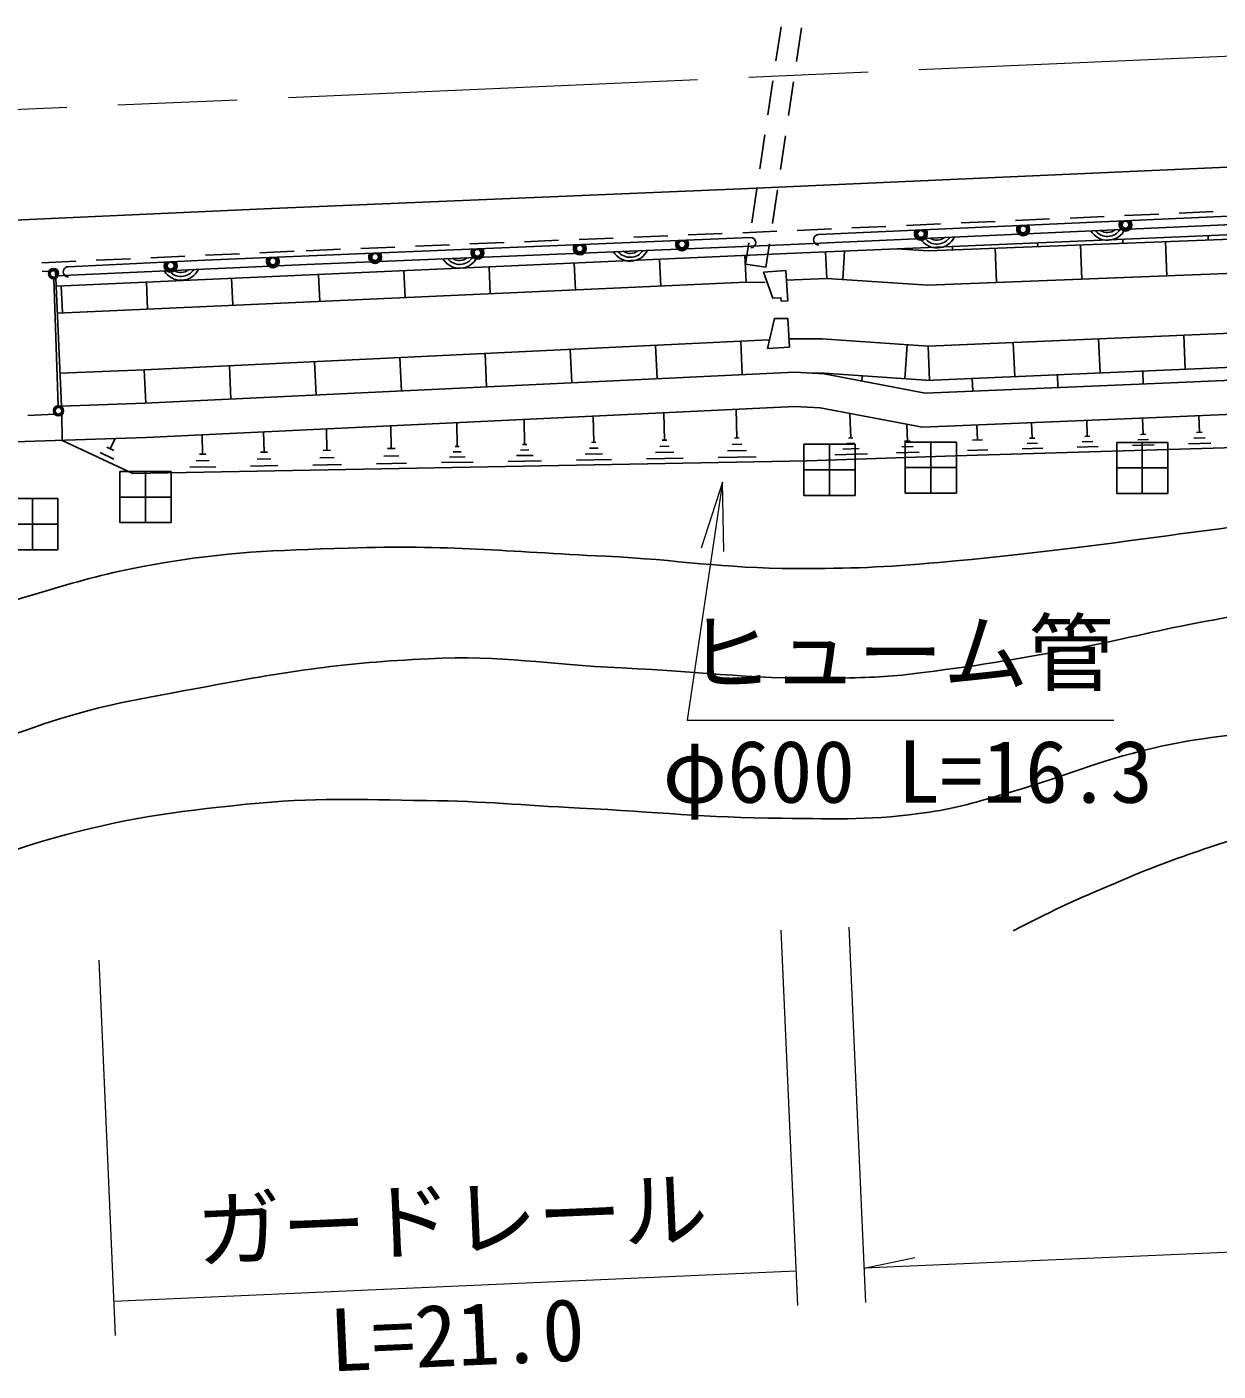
# Model space of a CAD drawing. Units: millimetres, scale not verified. Extents: x 40000 to 680000, y 20000 to 380000.
# Drawn here: x 209578 to 244481, y 257671 to 297050 of the extents above; entities that cross this region are included whole.
import ezdxf
from ezdxf.enums import TextEntityAlignment as Align

# ---------------------------------------------------------------- set-up
doc = ezdxf.new("R2010")
doc.units = ezdxf.units.MM
doc.header["$LTSCALE"] = 1000
doc.linetypes.add('CHAIN', pattern=[18.5, 12, -1.5, 3.5, -1.5])
for name, color, linetype, lineweight in [('M-BGD', 7, 'Continuous', 25), ('M-BMK', 2, 'CHAIN', 13), ('M-STR-HTXT', 7, 'Continuous', 13), ('M-STR-STR1', 1, 'Continuous', 25), ('M-STR-STRC', 7, 'Continuous', 25)]:
    doc.layers.add(name, color=color, linetype=linetype, lineweight=lineweight)
doc.styles.add('ＭＳ ゴシック', font='')
doc.styles.get('ＭＳ ゴシック').set_extended_font_data('MS Gothic')

# ---------------------------------------------------------------- blocks, each defined once
blk = doc.blocks.new('open_arrow')
at = {"color": 0, "linetype": 'Continuous', "lineweight": -2}
blk.add_lwpolyline([(7.5, 1.25), (0, 0), (7.5, -1.25)], dxfattribs=at)

msp = doc.modelspace()

# ---------------------------------------------------------------- linework, layer by layer
at = {"layer": 'M-BGD'}
for p, q in [((231674, 297050), (231527, 296060)), ((232277, 297023), (232129, 296034)), ((231438, 295467), (231291, 294478)), ((232041, 295440), (231894, 294451)), ((231203, 293884), (231055, 292895)), ((231805, 293858), (231658, 292869)), ((230967, 292302), (230819, 291313)), ((231569, 292275), (231422, 291286)), ((238546, 291377), (239545, 291422)), ((240144, 291449), (241143, 291494)), ((241743, 291521), (242742, 291566)), ((243341, 291593), (244340, 291638)), ((230554, 291021), (231553, 291063)), ((232152, 291089), (233151, 291134)), ((233751, 291161), (234750, 291206)), ((235349, 291233), (236348, 291278)), ((253013, 291148), (236000, 290489)), ((236948, 291305), (237947, 291350)), ((220962, 290625), (221961, 290666)), ((222561, 290691), (223560, 290732)), ((224159, 290757), (225159, 290798)), ((225758, 290823), (226757, 290865)), ((227357, 290889), (228356, 290931)), ((228955, 290955), (229954, 290997)), ((230731, 290719), (230638, 290098)), ((231334, 290693), (231232, 290009)), ((239196, 290613), (239192, 290722)), ((240484, 289662), (240445, 290661)), ((241694, 290709), (241690, 290828)), ((242982, 289759), (242943, 290758)), ((244193, 290806), (244188, 290934)), ((211612, 290214), (212611, 290259)), ((213211, 290286), (214209, 290332)), ((214809, 290359), (215808, 290404)), ((216407, 290431), (217406, 290477)), ((217765, 290493), (218764, 290534)), ((219363, 290559), (220363, 290600)), ((228151, 289455), (228116, 290243)), ((230649, 289567), (230613, 290354)), ((233013, 289675), (232980, 290457)), ((233481, 289646), (233534, 290481)), ((236000, 290487), (235074, 290546)), ((236698, 290516), (236694, 290615)), ((237986, 289565), (237947, 290564)), ((210014, 290142), (210422, 290160)), ((210422, 290160), (211013, 290187)), ((210424, 289759), (217783, 290093)), ((220659, 289117), (220623, 289911)), ((223156, 289230), (223121, 290022)), ((225654, 289342), (225618, 290133)), ((230638, 290098), (231232, 290009)), ((231160, 289864), (231813, 289916)), ((210618, 288674), (210583, 289465)), ((213115, 288783), (213080, 289576)), ((215613, 288893), (215578, 289687)), ((218161, 289005), (218126, 289800)), ((240979, 287912), (241022, 286913)), ((243477, 288019), (243520, 287020)), ((223001, 287486), (223049, 286501)), ((225498, 287606), (225546, 286620)), ((227996, 287726), (228043, 286739)), ((230493, 287847), (230540, 286858)), ((231278, 287630), (231926, 287667)), ((235369, 287739), (235301, 286742)), ((235984, 287697), (236027, 286698)), ((238481, 287804), (238524, 286805)), ((215510, 287125), (215557, 286144)), ((218007, 287245), (218054, 286263)), ((220504, 287365), (220552, 286382)), ((235918, 286693), (253125, 287432)), ((213013, 287004), (213060, 286025)), ((232467, 286909), (232937, 286911)), ((232938, 286904), (235919, 286699)), ((234054, 286827), (234043, 286673)), ((237275, 286752), (237291, 286382)), ((239773, 286859), (239789, 286486)), ((242271, 286966), (242287, 286590)), ((210604, 285713), (210613, 284930)), ((224161, 284819), (224148, 285552)), ((226185, 284880), (226171, 285648)), ((228257, 284943), (228243, 285747)), ((230379, 285007), (230363, 285848)), ((233716, 285005), (233691, 285722)), ((240649, 285056), (240635, 285520)), ((242282, 285113), (242268, 285588)), ((243932, 285171), (243917, 285659)), ((216526, 284588), (216515, 285188)), ((218368, 284644), (218356, 285276)), ((220254, 284701), (220241, 285366)), ((222185, 284759), (222172, 285458)), ((235378, 284913), (235362, 285406)), ((237428, 284945), (237415, 285386)), ((239031, 285000), (239017, 285453)), ((242361, 285115), (242203, 285111)), ((244013, 285173), (243850, 285168)), ((212122, 284639), (211920, 284733)), ((212021, 284686), (212162, 284989)), ((214727, 284534), (214716, 285103)), ((222243, 284760), (222126, 284758)), ((224223, 284820), (224100, 284818)), ((226317, 284712), (226060, 284707)), ((226249, 284881), (226121, 284879)), ((228395, 284766), (228127, 284761)), ((228324, 284944), (228190, 284941)), ((230523, 284822), (230242, 284817)), ((230449, 285008), (230309, 285005)), ((232343, 283326), (232343, 284826)), ((232343, 284826), (233843, 284826)), ((233093, 284826), (233093, 283326)), ((233841, 284850), (233602, 284842)), ((233775, 285007), (233656, 285003)), ((233843, 284826), (233843, 283326)), ((235549, 284754), (235219, 284743)), ((235461, 284915), (235296, 284910)), ((235312, 283389), (235312, 284889)), ((235312, 284889), (236812, 284889)), ((236062, 284889), (236062, 283389)), ((236812, 284889), (236812, 283389)), ((237575, 284949), (237281, 284940)), ((239186, 284854), (238885, 284845)), ((239107, 285002), (238956, 284998)), ((240968, 284756), (240349, 284738)), ((240808, 284906), (240499, 284897)), ((240726, 285059), (240572, 285054)), ((241509, 283378), (241509, 284878)), ((241509, 284878), (243009, 284878)), ((242608, 284806), (241975, 284787)), ((242445, 284959), (242128, 284950)), ((242259, 284878), (242259, 283378)), ((243009, 284878), (243009, 283378)), ((244267, 284855), (243616, 284836)), ((244099, 285013), (243774, 285003)), ((212129, 284389), (211724, 284578)), ((214920, 284348), (214541, 284341)), ((214821, 284536), (214632, 284532)), ((216729, 284392), (216330, 284385)), ((216626, 284590), (216426, 284587)), ((218582, 284437), (218161, 284429)), ((218473, 284646), (218263, 284642)), ((220480, 284483), (220036, 284475)), ((220365, 284703), (220143, 284699)), ((222423, 284453), (221958, 284444)), ((222304, 284606), (222071, 284602)), ((224659, 284339), (223682, 284321)), ((224412, 284498), (223923, 284489)), ((224287, 284658), (224042, 284654)), ((226707, 284377), (225683, 284358)), ((226448, 284543), (225936, 284534)), ((228804, 284416), (227731, 284396)), ((228532, 284590), (227996, 284580)), ((230950, 284456), (229828, 284435)), ((230666, 284638), (230105, 284627)), ((234210, 284544), (233254, 284511)), ((233965, 284695), (233487, 284679)), ((235719, 284595), (235060, 284572)), ((237731, 284659), (237143, 284641)), ((239342, 284707), (238738, 284689)), ((212305, 282527), (212305, 284027)), ((212305, 284027), (213805, 284027)), ((213055, 284027), (213055, 282527)), ((213805, 284027), (213805, 282527)), ((215113, 284162), (214355, 284148)), ((216933, 284196), (216133, 284181)), ((218797, 284230), (217954, 284215)), ((220705, 284266), (219819, 284249)), ((222659, 284302), (221728, 284285)), ((232343, 284076), (233843, 284076)), ((235312, 284139), (236812, 284139)), ((241509, 284128), (243009, 284128)), ((208989, 283230), (210489, 283230)), ((209739, 283230), (209739, 281730)), ((210489, 283230), (210489, 281730)), ((212305, 283277), (213805, 283277)), ((233843, 283326), (232343, 283326)), ((236812, 283389), (235312, 283389)), ((243009, 283378), (241509, 283378)), ((208989, 282480), (210489, 282480)), ((213805, 282527), (212305, 282527)), ((210489, 281730), (208989, 281730))]:
    msp.add_line(p, q, dxfattribs=at)
for points in [[(217781, 290093), (231751, 290670), (245754, 291302), (263063, 292065), (277896, 292669)], [(210438, 289459), (231853, 290409), (253019, 291310), (272736, 292138), (279081, 292410)], [(279135, 291212), (262929, 290582), (252975, 290146), (235976, 289487), (233013, 289675), (231825, 289626)], [(231160, 289864), (231430, 289107), (231669, 289114), (231676, 289018), (231872, 289024), (231813, 289916)], [(231208, 289565), (230649, 289567), (218110, 289002), (210473, 288668)], [(231927, 287907), (232875, 287911), (235984, 287697), (253057, 288430), (272786, 289230), (279206, 289509)], [(231926, 287667), (231876, 288507), (231487, 288511), (231278, 287630)], [(210551, 286901), (213013, 287004), (231304, 287886)], [(279254, 288100), (263062, 287491), (242865, 286614), (235894, 286323), (232939, 286882), (232082, 286931), (213037, 286024), (210594, 285942)], [(279292, 287101), (263103, 286492), (242908, 285615), (235821, 285320), (232817, 285888), (232078, 285930), (213077, 285024), (208617, 284875)], [(210613, 284930), (212680, 283967), (232437, 284334), (236774, 284480), (251228, 284914), (261340, 284845)]]:
    msp.add_lwpolyline(points, dxfattribs=at)
for centre, radius, start, end in [((241238, 291365), 567, 210.6538, 334.5088), ((241238, 291365), 453, 218.6132, 326.5494), ((241238, 291365), 340, 234.2386, 310.9241), ((236243, 291140), 567, 210.6538, 334.5088), ((236243, 291140), 453, 218.6132, 326.5494), ((236243, 291140), 340, 234.2386, 310.9241), ((222257, 290545), 567, 210.4379, 334.2929), ((222257, 290545), 453, 218.3973, 326.3335), ((222257, 290545), 340, 234.0227, 310.7082), ((227253, 290752), 567, 210.4379, 334.2929), ((227253, 290752), 453, 218.3973, 326.3335), ((227253, 290752), 340, 234.0227, 310.7082), ((214092, 290193), 567, 210.6718, 334.5268), ((214092, 290193), 453, 218.6312, 326.5674), ((214092, 290193), 340, 234.2565, 310.942)]:
    msp.add_arc(centre, radius, start, end, dxfattribs=at)
for points, knots in [([(286015, 285483), (285330, 284765), (284992, 284381), (284126, 284061), (283353, 283776), (282851, 283893), (282029, 283822), (278831, 283544), (277033, 283404), (273823, 283343), (270431, 283277), (268530, 283422), (265137, 283403), (262329, 283387), (260755, 283364), (257948, 283283), (254718, 283189), (252902, 283204), (249682, 282923), (244440, 282467), (241543, 281823), (236301, 281362), (234668, 281219), (233747, 281178), (232108, 281182), (229927, 281188), (228715, 281437), (226537, 281542), (223590, 281684), (221937, 281876), (218989, 281781), (216759, 281710), (215496, 281684), (213298, 281302), (211011, 280904), (209805, 280345), (207547, 279805), (204892, 279169), (203273, 279273), (200718, 278307), (198091, 277314), (196717, 276475), (194361, 274945), (192872, 273978), (192083, 273353), (190767, 272159), (189350, 270875), (188894, 270310), (187442, 268565)], [0, 0, 0, 0, 1, 1, 1, 2, 2, 2, 3, 3, 3, 4, 4, 4, 5, 5, 5, 6, 6, 6, 7, 7, 7, 8, 8, 8, 9, 9, 9, 10, 10, 10, 11, 11, 11, 12, 12, 12, 13, 13, 13, 14, 14, 14, 15, 15, 15, 16, 16, 16, 16]), ([(201408, 272788), (202553, 273427), (202890, 273587), (203857, 274066), (206091, 275172), (207395, 275698), (209749, 276517), (211690, 277193), (212849, 277353), (214870, 277730), (217374, 278197), (218796, 278416), (221340, 278539), (223551, 278645), (224789, 278371), (227001, 278269), (229547, 278152), (230972, 277912), (233520, 277975), (234427, 277997), (234937, 278018), (235836, 278134), (237685, 278373), (238717, 278548), (240549, 278893), (241954, 279158), (242726, 279382), (244133, 279639), (245458, 279880), (246200, 280041), (247541, 280171), (249302, 280342), (250298, 280328), (252067, 280384), (254511, 280462), (255881, 280514), (258327, 280494), (260429, 280476), (261606, 280419), (263705, 280307), (265287, 280223), (266170, 280123), (267751, 280015), (269711, 279880), (270806, 279713), (272770, 279685), (274784, 279657), (275914, 279758), (277922, 279925), (280018, 280098), (281200, 280170), (283273, 280524), (284627, 280755), (285437, 280759), (286707, 281283), (288306, 281941), (288886, 282598), (290251, 283933)], [0, 0, 0, 0, 1, 1, 1, 2, 2, 2, 3, 3, 3, 4, 4, 4, 5, 5, 5, 6, 6, 6, 7, 7, 7, 8, 8, 8, 9, 9, 9, 10, 10, 10, 11, 11, 11, 12, 12, 12, 13, 13, 13, 14, 14, 14, 15, 15, 15, 16, 16, 16, 17, 17, 17, 18, 18, 18, 19, 19, 19, 19]), ([(292280, 283267), (291605, 282103), (291318, 281594), (290403, 280802), (289516, 280033), (288883, 279750), (287794, 279311), (286343, 278726), (285446, 278631), (283907, 278352), (282405, 278081), (281543, 278043), (280020, 277953), (278452, 277860), (277570, 277911), (276000, 277926), (274824, 277938), (274166, 277995), (272991, 278033), (270250, 278122), (268715, 278254), (265972, 278238), (262248, 278217), (260157, 278142), (256447, 277819), (254380, 277639), (253234, 277426), (251176, 277160), (249279, 276915), (248215, 276782), (246323, 276501), (244729, 276264), (243813, 276237), (242250, 275842), (240657, 275440), (239817, 275033), (238237, 274584), (237379, 274341), (236902, 274175), (236020, 274045), (234352, 273799), (233393, 273852), (231707, 273865), (229388, 273884), (228093, 274050), (225777, 274165), (224026, 274252), (223047, 274363), (221294, 274385), (219228, 274410), (218061, 274483), (216006, 274275), (213773, 274049), (212511, 273875), (210345, 273286), (208845, 272879), (208082, 272412), (206652, 271803), (205817, 271447), (205547, 271331), (204523, 270871)], [0, 0, 0, 0, 1, 1, 1, 2, 2, 2, 3, 3, 3, 4, 4, 4, 5, 5, 5, 6, 6, 6, 7, 7, 7, 8, 8, 8, 9, 9, 9, 10, 10, 10, 11, 11, 11, 12, 12, 12, 13, 13, 13, 14, 14, 14, 15, 15, 15, 16, 16, 16, 17, 17, 17, 18, 18, 18, 19, 19, 19, 20, 20, 20, 20]), ([(294694, 283081), (294121, 282118), (293940, 281801), (293337, 281070), (292782, 280398), (292427, 280056), (291779, 279473), (291021, 278790), (290637, 278327), (289742, 277835), (288480, 277142), (287624, 277072), (286228, 276717), (285249, 276468), (284678, 276414), (283672, 276318), (282119, 276169), (281239, 276233), (279679, 276198), (277791, 276156), (276734, 276125), (274847, 276118), (272631, 276110), (271390, 276198), (269176, 276158), (266807, 276115), (265482, 276012), (263115, 275884), (260868, 275762), (259605, 275735), (257365, 275524), (255034, 275305), (253721, 275205), (251414, 274805), (249557, 274484), (248510, 274298), (246702, 273767), (244629, 273158), (243458, 272817), (241470, 271970), (240283, 271464), (239865, 271279), (238475, 270572)], [0, 0, 0, 0, 1, 1, 1, 2, 2, 2, 3, 3, 3, 4, 4, 4, 5, 5, 5, 6, 6, 6, 7, 7, 7, 8, 8, 8, 9, 9, 9, 10, 10, 10, 11, 11, 11, 12, 12, 12, 13, 13, 13, 14, 14, 14, 14])]:
    msp.add_open_spline(points, degree=3, knots=knots, dxfattribs=at)
at = {"layer": 'M-BMK'}
msp.add_line((247712, 296318), (88065, 289277), dxfattribs=at)
at = {"layer": 'M-STR-HTXT'}
for p, q in [((231671, 270586), (232155, 259597)), ((233666, 270674), (234150, 259685)), ((211683, 269705), (212167, 258715)), ((249254, 261352), (234106, 260684)), ((234106, 260684), (235594, 261000)), ((232111, 260596), (212123, 259714))]:
    msp.add_line(p, q, dxfattribs=at)
msp.add_lwpolyline([(229964, 283711), (228923, 276745), (241423, 276745)], dxfattribs=at)
at = {"layer": 'M-STR-STR1'}
for p, q in [((210025, 289885), (210418, 289899)), ((210418, 289899), (210604, 285713)), ((210604, 285713), (209605, 285668))]:
    msp.add_line(p, q, dxfattribs=at)
at = {"layer": 'M-STR-STRC'}
msp.add_line((210498, 285953), (210364, 289672), dxfattribs=at)
for points in [[(280058, 294402), (267760, 293929), (250655, 293203), (230509, 292308), (216746, 291734)], [(232771, 290964), (244782, 291503), (262763, 292307), (278750, 292952)], [(216746, 291734), (199521, 290949), (176457, 289900), (157846, 289064), (141654, 288341), (135548, 288063), (134665, 288008), (133802, 287834), (132824, 287377), (131885, 286710), (131054, 285499), (130736, 284448)], [(210787, 290025), (214795, 290214), (230776, 290877)]]:
    msp.add_lwpolyline(points, dxfattribs=at)
for centre, radius in [((235773, 290986), 100), ((238770, 291121), 100), ((241767, 291255), 100), ((225777, 290557), 100), ((228775, 290681), 100), ((216785, 290184), 100), ((219782, 290308), 100), ((222780, 290432), 100), ((210359, 289822), 150), ((210359, 289822), 120), ((210359, 289822), 100), ((213789, 290053), 100), ((210504, 285803), 150), ((210504, 285803), 120), ((210504, 285803), 100)]:
    msp.add_circle(centre, radius, dxfattribs=at)
for centre, radius, start, end in [((235773, 290986), 188, 145.6966, 39.4364), ((235773, 290986), 150, 133.9761, 51.1568), ((235773, 290986), 112, 92.56648, 92.56646), ((238770, 291121), 188, 145.6966, 39.4364), ((238770, 291121), 150, 133.9761, 51.1568), ((238770, 291121), 112, 92.56648, 92.56646), ((241767, 291255), 188, 145.6966, 39.4364), ((241767, 291255), 150, 133.9761, 51.1568), ((241767, 291255), 112, 92.56648, 92.56646), ((225777, 290557), 188, 145.5078, 39.2476), ((225777, 290557), 150, 133.7873, 50.9681), ((225777, 290557), 112, 92.37774, 92.37769), ((228775, 290681), 188, 145.5078, 39.2476), ((228775, 290681), 150, 133.7873, 50.9681), ((228775, 290681), 112, 92.37774, 92.37769), ((230782, 290727), 150, 272.3777, 92.3777), ((232778, 290815), 150, 92.5665, 272.5665), ((216785, 290184), 188, 145.5078, 39.2476), ((216785, 290184), 150, 133.7873, 50.9681), ((216785, 290184), 112, 92.37774, 92.37769), ((219782, 290308), 188, 145.5078, 39.2476), ((219782, 290308), 150, 133.7873, 50.9681), ((219782, 290308), 112, 92.37774, 92.37769), ((222780, 290432), 188, 145.5078, 39.2476), ((222780, 290432), 150, 133.7873, 50.9681), ((222780, 290432), 112, 92.37774, 92.37769), ((210794, 289875), 150, 92.697, 272.697), ((213789, 290053), 188, 145.8271, 39.5669), ((213789, 290053), 150, 134.1066, 51.2874), ((213789, 290053), 112, 92.697, 92.6969)]:
    msp.add_arc(centre, radius, start, end, dxfattribs=at)

# ---------------------------------------------------------------- block references
at = {"layer": 'M-STR-HTXT', "xscale": 267, "yscale": 267, "rotation": 261.5}
msp.add_blockref('open_arrow', (229964, 283711), dxfattribs=at)

# ---------------------------------------------------------------- texts
at = {"layer": 'M-STR-HTXT', "style": 'ＭＳ ゴシック'}
for s, p in [('ヒューム管', (228923, 277245)), ('φ600 L=16.3', (228204, 273770))]:
    msp.add_text(s, height=1833, dxfattribs=at).set_placement(p, align=Align.BOTTOM_LEFT)
msp.add_text('ガードレール', height=1833, rotation=2.525, dxfattribs=at).set_placement((222095, 260655), align=Align.BOTTOM_CENTER)
msp.add_text('L=21.0', height=1833, rotation=2.525, dxfattribs=at).set_placement((222139, 259656), align=Align.TOP_CENTER)

doc.saveas('drawing.dxf')
